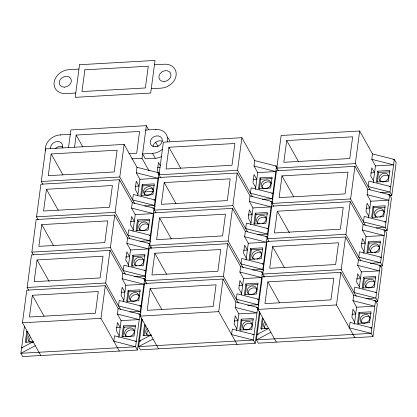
<?xml version="1.0" encoding="UTF-8"?>
<svg xmlns="http://www.w3.org/2000/svg" width="417" height="417" viewBox="0 0 417 417"><rect width="100%" height="100%" fill="white"/><g stroke="black" fill="none" stroke-linecap="round" stroke-linejoin="round"><path stroke-width="0.63" d="M40.803 355.534L22.44 322.805L26.787 290.19L105.298 285.728L118.152 308.637L117.432 314.074L121.102 320.616L118.866 337.416M28.716 290.268L27.147 287.475L31.494 254.86L110.005 250.398L122.859 273.307L122.134 278.738L125.809 285.285L123.656 301.47M33.423 254.938L31.854 252.144L36.196 219.53L114.711 215.068L127.566 237.977L126.841 243.408L130.516 249.955L128.28 266.755M38.129 219.608L36.56 216.814L40.902 184.199L119.418 179.737L132.272 202.641L131.548 208.078L135.223 214.625L132.987 231.425M42.836 184.278L41.267 181.484L45.609 148.869L124.125 144.402L136.979 167.311L136.255 172.747L139.93 179.294L137.772 195.474M24.473 326.11L20.85 353.288L22.685 356.561L137.438 350.035L141.697 318.062M28.038 331.301L26.766 331.374L25.317 342.248L32.948 341.815M32.344 295.272L29.445 317.014L95.399 313.261L98.292 291.519L32.344 295.272L44.103 316.227M37.05 259.942L34.152 281.683L100.106 277.93L102.999 256.189L37.05 259.942L49.128 281.465M41.757 224.607L38.859 246.353L104.808 242.6L107.706 220.859L41.757 224.607L53.517 245.566M46.464 189.276L43.566 211.018L109.515 207.27L112.413 185.529L46.464 189.276L58.224 210.236M51.171 153.946L48.273 175.687L114.222 171.94L117.12 150.198L51.171 153.946L62.931 174.905M26.224 342.279L27.501 332.683L26.766 331.374M68.513 147.524L70.854 129.958L146.351 125.663L148.577 129.63M74.554 147.201L76.17 135.051L139.586 131.444L136.687 153.185L128.926 153.628M119.319 351.067L100.956 318.343L105.298 285.728M120.659 309.737L105.663 283.007L110.005 250.398M125.366 274.407L110.369 247.677L114.711 215.068M129.765 238.529L115.076 212.347L119.418 179.737M134.78 203.741L119.778 177.017L124.125 144.402M148.999 170.741L142.004 158.278L146.351 125.663M123.401 325.88L121.952 336.754L134.029 336.066L135.478 325.192L123.401 325.88L124.13 327.189L122.853 336.78M128.108 290.55L126.659 301.423L138.736 300.735L140.185 289.862L128.108 290.55L128.837 291.858L127.56 301.449M132.809 255.22L131.365 266.088L143.443 265.405L144.892 254.532L132.809 255.22L133.544 256.528L132.267 266.119M137.516 219.889L136.072 230.757L148.15 230.069L149.599 219.201L137.516 219.889L138.251 221.198L136.974 230.789M142.223 184.559L140.779 195.427L152.857 194.739L154.306 183.871L142.223 184.559L142.958 185.867L141.598 196.099M158.575 348.836L140.211 316.107L144.553 283.497L223.069 279.03L235.923 301.939L235.198 307.376L238.873 313.918L236.637 330.723M146.487 283.57L144.918 280.777L149.26 248.162L227.776 243.7L240.63 266.609L239.905 272.046L243.58 278.587L241.422 294.772M151.194 248.24L149.625 245.446L153.967 212.832L232.483 208.37L245.337 231.279L244.612 236.71L248.287 243.257L246.051 260.057M155.901 212.91L154.332 210.116L158.674 177.501L237.19 173.039L250.044 195.948L249.319 201.38L252.994 207.927L250.758 224.727M160.608 177.579L159.039 174.786L163.381 142.171L241.896 137.709L254.751 160.613L254.026 166.049L257.701 172.596L255.465 189.396M146.231 284.013L146.403 282.731M151.027 248.042L151.194 246.76M142.239 319.417L138.621 346.595L140.456 349.863L255.209 343.337L259.468 311.363M150.115 288.574L147.217 310.316L213.165 306.568L216.063 284.821L150.115 288.574L161.874 309.529M154.816 253.244L151.924 274.985L217.872 271.232L220.77 249.491L154.816 253.244L166.581 274.198M159.523 217.914L156.63 239.655L222.579 235.902L225.477 214.161L159.523 217.914L171.288 238.868M164.23 182.583L161.337 204.325L227.286 200.572L230.184 178.83L164.23 182.583L175.995 203.538M168.937 147.248L166.044 168.994L231.993 165.241L234.891 143.5L168.937 147.248L180.702 168.207M143.995 335.581L145.272 325.99L144.537 324.676L143.088 335.549L151.355 335.08M237.091 344.369L218.727 311.645L223.069 279.03M238.43 303.039L223.429 276.315L227.776 243.7M243.137 267.709L228.135 240.984L232.483 208.37M247.536 231.831L232.842 205.649L237.19 173.039M252.243 196.501L237.549 170.318L241.896 137.709M241.167 319.182L239.723 330.055L251.8 329.367L253.249 318.494L241.167 319.182L241.902 320.491L240.625 330.087M245.874 283.852L244.43 294.725L256.507 294.037L257.956 283.164L245.874 283.852L246.609 285.16L245.332 294.751M250.581 248.522L249.137 259.395L261.214 258.707L262.663 247.834L250.581 248.522L251.315 249.83L250.038 259.421M255.287 213.191L253.844 224.059L265.921 223.376L267.37 212.503L255.287 213.191L256.022 214.5L254.745 224.091M259.994 177.861L258.545 188.729L270.628 188.046L272.077 177.173L259.994 177.861L260.729 179.169L259.369 189.401M276.346 342.138L257.982 309.414L262.324 276.799L340.84 272.332L353.694 295.241L352.97 300.678L356.644 307.225L354.408 324.025M264.258 276.872L262.689 274.078L267.031 241.469L345.547 237.002L358.401 259.911L357.677 265.348L361.351 271.889L359.193 288.074M268.965 241.542L267.396 238.748L271.738 206.139L350.254 201.672L363.108 224.581L362.383 230.017L366.058 236.559L363.817 253.359M273.667 206.212L272.103 203.418L276.445 170.803L354.961 166.341L367.815 189.25L367.09 194.687L370.765 201.229L368.524 218.028M278.374 170.881L276.81 168.087L281.152 135.473L359.668 131.011L372.522 153.92L371.797 159.351L375.472 165.898L373.231 182.698M264.003 277.315L264.175 276.033M260.01 312.719L256.392 339.897L258.227 343.17L372.98 336.644L377.322 304.029L375.488 300.756L353.694 295.241M267.881 281.876L264.988 303.618L330.936 299.87L333.835 278.129L267.881 281.876L279.645 302.836M272.588 246.546L269.695 268.287L335.643 264.54L338.541 242.793L272.588 246.546L284.352 267.506M277.295 211.216L274.402 232.957L340.35 229.204L343.248 207.463L277.295 211.216L289.377 232.738M282.001 175.885L279.109 197.627L345.057 193.874L347.955 172.132L282.001 175.885L293.766 196.84M286.708 140.555L283.815 162.296L349.764 158.543L352.662 136.802L286.708 140.555L298.473 161.509M261.678 329.524L263.044 319.292L262.309 317.983L260.86 328.851L268.485 328.419M354.862 337.671L336.493 304.947L340.84 272.332M356.201 296.341L341.2 269.617L345.547 237.002M360.908 261.011L345.907 234.286L350.254 201.672M365.308 225.133L350.614 198.956L354.961 166.341M370.015 189.803L355.32 163.626L359.668 131.011M358.938 312.484L357.489 323.357L369.571 322.669L371.021 311.801L358.938 312.484L359.673 313.798L358.396 323.389M363.645 277.154L362.196 288.027L374.278 287.339L375.727 276.471L363.645 277.154L364.38 278.462L363.103 288.058M368.352 241.824L366.903 252.697L378.985 252.009L380.434 241.135L368.352 241.824L369.087 243.132L367.81 252.728M373.059 206.493L371.61 217.366L383.692 216.678L385.141 205.805L373.059 206.493L373.794 207.802L372.517 217.393M377.766 171.163L376.316 182.036L388.399 181.348L389.848 170.475L377.766 171.163L378.5 172.471L377.223 182.062M375.743 301.423L377.687 301.314L382.029 268.699L380.195 265.426L358.401 259.911M379.804 266.129L382.394 265.978L386.736 233.369L384.901 230.095L363.108 224.581M384.51 230.799L387.101 230.648L391.443 198.039L389.608 194.765L367.815 189.25M389.864 195.427L391.803 195.318L396.15 162.703L394.315 159.435L372.522 153.92M33.24 341.737L21.575 347.856L22.867 347.778M35.294 345.714L20.85 353.288L135.603 346.762L137.438 350.035M151.011 335.039L139.346 341.158L140.638 341.085M153.065 339.016L138.621 346.595L253.369 340.069L255.209 343.337M268.783 328.341L257.117 334.46L258.41 334.387M270.836 332.318L256.392 339.897L371.14 333.371L372.98 336.644M78.964 69.081L68.998 69.644A13.98 11.28 -29.3 0 0 54.121 82.358A13.98 11.28 -29.3 0 0 65.813 93.564L75.779 92.996M154.462 64.786L164.423 64.218A13.98 11.28 -29.3 0 1 176.12 75.425A13.98 11.28 -29.3 0 1 161.238 88.138L151.272 88.701M45.505 150.85A13.98 11.28 -29.3 0 1 60.309 134.873L70.275 134.305L70.447 134.613M167.233 141.728A13.98 11.28 -29.3 0 0 155.734 129.447L145.773 130.01L145.945 130.318M162.411 149.328A13.98 11.28 -29.3 0 1 152.549 153.362L142.583 153.93L145.34 158.841L155.306 158.272A13.98 11.28 -29.3 0 0 161.582 156.589M131.683 158.867L142.004 158.278M157.626 167.556L160.039 167.415M157.48 172.899L158.773 172.826L159.383 173.92M275.251 166.206L276.544 166.128L277.154 167.222M393.017 159.508L394.315 159.435L389.968 192.044L391.803 195.318M41.267 181.484L119.778 177.017M159.039 174.786L237.549 170.318M276.81 168.087L355.32 163.626M139.93 179.294L158.048 178.262L136.255 172.747M257.701 172.596L275.819 171.564L254.026 166.049M375.472 165.898L393.591 164.866L371.797 159.351M135.254 186.3L139.023 186.086L136.27 181.176L135.186 189.334L137.938 194.239M142.958 185.867L154.405 185.216M253.025 179.607L256.794 179.388L254.042 174.483L252.952 182.636L255.71 187.546M260.729 179.169L272.176 178.518M370.796 172.909L374.565 172.695L371.813 167.785L370.723 175.938L373.481 180.848M378.5 172.471L389.942 171.82M144.24 191.919L153.274 191.408M153.857 200.077L155.15 200.004L133.362 194.489L132.637 199.925L154.426 205.44L155.041 206.53M271.629 193.384L272.921 193.306L251.133 187.791L250.408 193.227L272.197 198.742L272.812 199.832M389.4 186.686L390.693 186.613L368.899 181.098L368.18 186.529L389.968 192.044L380.262 192.597M144.72 205.993L154.426 205.44L158.773 172.826L136.979 167.311M262.491 199.295L272.197 198.742L276.544 166.128L254.751 160.613M152.773 208.234L154.066 208.156L154.676 209.251M270.544 201.536L271.837 201.463L272.447 202.553M388.31 194.838L389.608 194.765L385.261 227.374L387.101 230.648M36.56 216.814L115.076 212.347M154.332 210.116L232.842 205.649M272.103 203.418L350.614 198.956M135.223 214.625L153.341 213.593L131.548 208.078M252.994 207.927L271.113 206.895L249.319 201.38M370.765 201.229L388.884 200.202L367.09 194.687M130.547 221.63L134.316 221.417L131.564 216.512L130.479 224.664L133.231 229.574M138.251 221.198L149.698 220.546M248.318 214.937L252.087 214.724L249.335 209.814L248.245 217.966L251.003 222.876M256.022 214.5L267.469 213.848M366.09 208.239L369.858 208.026L367.106 203.115L366.017 211.268L368.774 216.178M373.794 207.802L385.24 207.15M149.15 235.407L150.443 235.334L128.655 229.819L127.93 235.256L149.719 240.771L150.334 241.86M266.922 228.714L268.214 228.641L246.426 223.126L245.702 228.558L267.49 234.073L268.105 235.167M384.693 222.016L385.986 221.943L364.192 216.428L363.473 221.86L385.261 227.374L376.202 227.891M140.013 241.323L149.719 240.771L154.066 208.156L132.272 202.641M257.784 234.625L267.49 234.073L271.837 201.463L250.044 195.948M148.066 243.564L149.359 243.492L149.969 244.581M265.837 236.866L267.13 236.793L268.048 238.43M383.604 230.168L384.901 230.095L380.554 262.71L382.394 265.978M31.854 252.144L110.369 247.677M149.625 245.446L228.135 240.984M267.396 238.748L345.907 234.286M130.516 249.955L148.634 248.923L126.841 243.408M248.287 243.257L266.406 242.225L244.612 236.71M366.058 236.559L384.177 235.532L362.383 230.017M125.84 256.966L129.609 256.747L126.857 251.842L125.772 259.994L128.525 264.904M133.544 256.528L144.991 255.876M243.611 250.268L247.38 250.054L244.628 245.144L243.538 253.296L246.296 258.206M251.315 249.83L262.762 249.178M361.383 243.57L365.151 243.356L362.399 238.446L361.31 246.598L364.067 251.508M369.087 243.132L380.533 242.48M144.444 270.742L145.736 270.664L123.948 265.149L123.224 270.586L145.012 276.101L145.627 277.196M262.215 264.044L263.508 263.971L241.719 258.457L240.995 263.888L262.783 269.403L263.398 270.497M379.986 257.346L381.279 257.273L359.49 251.759L358.766 257.195L380.554 262.71L370.202 263.299M134.66 276.69L145.012 276.101L149.359 243.492L127.566 237.977M252.431 269.992L262.783 269.403L267.13 236.793L245.337 231.279M143.359 278.895L144.652 278.822L145.262 279.911M261.131 272.197L262.423 272.124L263.033 273.213M378.897 265.499L380.195 265.426L375.847 298.04L377.687 301.314M144.261 279.52L145.559 279.447M27.147 287.475L105.663 283.007M144.918 280.777L223.429 276.315M262.689 274.078L341.2 269.617M125.809 285.285L143.928 284.253L122.134 278.738M243.58 278.587L261.699 277.56L239.905 272.046M361.351 271.889L379.47 270.862L357.677 265.348M121.133 292.296L124.902 292.082L122.15 287.172L121.066 295.325L123.818 300.235M128.837 291.858L140.284 291.207M238.905 285.598L242.673 285.384L239.921 280.474L238.832 288.627L241.589 293.537M246.609 285.16L258.055 284.509M356.676 278.9L360.444 278.686L357.692 273.776L356.603 281.928L359.36 286.839M364.38 278.462L375.826 277.816M139.737 306.073L141.029 306L119.241 300.485L118.517 305.916L140.31 311.431L140.92 312.526M257.508 299.375L258.801 299.302L237.012 293.787L236.288 299.224L258.076 304.738L258.691 305.828M375.279 292.677L376.572 292.604L354.784 287.089L354.059 292.526L375.847 298.04L366.142 298.593M129.953 312.02L140.31 311.431L144.652 278.822L122.859 273.307M247.724 305.322L258.076 304.738L262.423 272.124L240.63 266.609M138.653 314.225L139.945 314.152L140.555 315.242M256.424 307.527L257.716 307.454L258.326 308.544M374.195 300.829L375.488 300.756L371.14 333.371L349.352 327.856L350.077 322.419L371.865 327.934L370.572 328.007M22.44 322.805L100.956 318.343M140.211 316.107L218.727 311.645M257.982 309.414L336.493 304.947M121.102 320.616L139.221 319.589L117.432 314.074M238.873 313.918L256.992 312.891L235.198 307.376M356.644 307.225L374.763 306.193L352.97 300.678M116.432 327.626L120.2 327.413L117.443 322.503L116.359 330.655L119.111 335.565M124.13 327.189L135.577 326.537M234.198 320.928L237.966 320.715L235.214 315.805L234.13 323.957L236.882 328.867M241.902 320.491L253.348 319.844M351.969 314.23L355.737 314.017L352.985 309.106L351.896 317.259L354.653 322.169M359.673 313.798L371.12 313.146M135.03 341.403L136.323 341.33L114.534 335.815L113.81 341.247L135.603 346.762L139.945 314.152L118.152 308.637M252.801 334.705L254.094 334.632L232.305 329.117L231.581 334.554L253.369 340.069L257.716 307.454L235.923 301.939M155.734 129.447L155.906 129.755M155.567 142.093L158.111 146.622M160.331 165.711L158.496 162.437L157.407 170.589L159.242 173.863M152.549 153.362L155.306 158.272M76.17 135.051L82.847 146.946M60.309 134.873L60.481 135.181M50.598 148.775A6.354 5.129 -29.3 0 1 57.327 141.514A6.354 5.129 -29.3 0 1 62.211 148.118M55.127 148.702A6.354 5.129 -29.3 0 1 62.774 146.873M167.42 137.323A13.98 11.28 -29.3 0 1 169.839 141.207M152.971 146.534A6.354 5.129 -29.3 0 1 162.427 141.207M144.673 194.775A5.082 4.102 -29.3 0 1 147.206 189.438A5.082 4.102 -29.3 0 1 153.206 189.652M140.112 230.492A5.082 4.102 -29.3 0 1 142.51 224.763A5.082 4.102 -29.3 0 1 148.786 225.3M135.259 265.441A5.082 4.102 -29.3 0 1 138.022 259.968A5.082 4.102 -29.3 0 1 144.079 260.63M136.974 265.874A5.082 4.102 -29.3 0 1 135.363 259.212A5.082 4.102 -29.3 0 1 143.276 259.103A5.082 4.102 -29.3 0 1 139.174 265.848M130.552 300.772A5.082 4.102 -29.3 0 1 133.091 295.429A5.082 4.102 -29.3 0 1 139.085 295.648M29.211 341.596A5.082 4.102 -29.3 0 1 30.53 337.212M33.125 342.003A5.082 4.102 -29.3 0 1 28.273 340.043A5.082 4.102 -29.3 0 1 29.81 334.898M125.991 336.488A5.082 4.102 -29.3 0 1 128.165 330.895A5.082 4.102 -29.3 0 1 134.378 330.978M262.59 188.463A5.082 4.102 -29.3 0 1 264.988 182.735A5.082 4.102 -29.3 0 1 271.264 183.272M257.737 223.413A5.082 4.102 -29.3 0 1 260.271 218.07A5.082 4.102 -29.3 0 1 266.265 218.284M259.89 223.919A5.082 4.102 -29.3 0 1 257.529 217.544A5.082 4.102 -29.3 0 1 265.54 216.746A5.082 4.102 -29.3 0 1 262.111 223.694M253.03 258.743A5.082 4.102 -29.3 0 1 255.564 253.4A5.082 4.102 -29.3 0 1 261.558 253.619M254.745 259.181A5.082 4.102 -29.3 0 1 253.129 252.514A5.082 4.102 -29.3 0 1 261.047 252.405A5.082 4.102 -29.3 0 1 256.94 259.15M248.224 293.677A5.082 4.102 -29.3 0 1 251.31 288.486A5.082 4.102 -29.3 0 1 257.143 289.262M146.883 334.502A5.082 4.102 -29.3 0 1 148.681 330.165M151.361 335.185A5.082 4.102 -29.3 0 1 146.127 333.522A5.082 4.102 -29.3 0 1 147.582 328.2M243.617 329.404A5.082 4.102 -29.3 0 1 246.155 324.066A5.082 4.102 -29.3 0 1 252.149 324.28M380.361 181.77A5.082 4.102 -29.3 0 1 382.535 176.177A5.082 4.102 -29.3 0 1 388.743 176.261M375.654 217.101A5.082 4.102 -29.3 0 1 378.052 211.372A5.082 4.102 -29.3 0 1 384.328 211.904M377.223 217.153A5.082 4.102 -29.3 0 1 375.503 210.606A5.082 4.102 -29.3 0 1 383.385 210.158A5.082 4.102 -29.3 0 1 379.882 217.002M370.802 252.045A5.082 4.102 -29.3 0 1 373.335 246.708A5.082 4.102 -29.3 0 1 379.329 246.921M372.517 252.483A5.082 4.102 -29.3 0 1 371.01 245.707A5.082 4.102 -29.3 0 1 378.938 245.936A5.082 4.102 -29.3 0 1 374.263 252.53M366.095 287.376A5.082 4.102 -29.3 0 1 368.628 282.038A5.082 4.102 -29.3 0 1 374.622 282.252M264.753 328.2A5.082 4.102 -29.3 0 1 266.072 323.816M268.668 328.606A5.082 4.102 -29.3 0 1 263.909 326.839A5.082 4.102 -29.3 0 1 264.972 321.856M361.534 323.092A5.082 4.102 -29.3 0 1 363.932 317.363A5.082 4.102 -29.3 0 1 370.207 317.895M79.543 64.729L75.201 97.343L150.693 93.054L155.041 60.439L79.543 64.729M84.86 69.821L81.961 91.563L145.377 87.961L148.275 66.214L84.86 69.821M155.254 146.732A6.354 5.129 -29.3 0 0 161.952 138.48A6.354 5.129 -29.3 0 0 151.564 138.642A6.354 5.129 -29.3 0 0 155.254 146.732M164.079 81.497A6.354 5.129 -29.3 0 0 170.595 73.152A6.354 5.129 -29.3 0 0 160.164 73.522A6.354 5.129 -29.3 0 0 164.079 81.497M64.426 87.169A6.354 5.129 -29.3 0 0 70.942 78.818A6.354 5.129 -29.3 0 0 60.512 79.188A6.354 5.129 -29.3 0 0 64.426 87.169M147.472 195.312A5.082 4.102 -29.3 0 0 152.836 188.719A5.082 4.102 -29.3 0 0 144.522 188.844A5.082 4.102 -29.3 0 0 147.472 195.312M142.765 230.648A5.082 4.102 -29.3 0 0 148.129 224.049A5.082 4.102 -29.3 0 0 139.815 224.174A5.082 4.102 -29.3 0 0 142.765 230.648M133.351 301.309A5.082 4.102 -29.3 0 0 138.715 294.71A5.082 4.102 -29.3 0 0 130.401 294.835A5.082 4.102 -29.3 0 0 133.351 301.309M128.644 336.639A5.082 4.102 -29.3 0 0 134.008 330.04A5.082 4.102 -29.3 0 0 125.694 330.165A5.082 4.102 -29.3 0 0 128.644 336.639M265.243 188.62A5.082 4.102 -29.3 0 0 270.602 182.02A5.082 4.102 -29.3 0 0 262.293 182.146A5.082 4.102 -29.3 0 0 265.243 188.62M251.123 294.611A5.082 4.102 -29.3 0 0 256.486 288.011A5.082 4.102 -29.3 0 0 248.172 288.137A5.082 4.102 -29.3 0 0 251.123 294.611M246.416 329.941A5.082 4.102 -29.3 0 0 251.779 323.342A5.082 4.102 -29.3 0 0 243.465 323.467A5.082 4.102 -29.3 0 0 246.416 329.941M383.014 181.921A5.082 4.102 -29.3 0 0 388.373 175.322A5.082 4.102 -29.3 0 0 380.059 175.448A5.082 4.102 -29.3 0 0 383.014 181.921M368.894 287.912A5.082 4.102 -29.3 0 0 374.252 281.313A5.082 4.102 -29.3 0 0 365.944 281.444A5.082 4.102 -29.3 0 0 368.894 287.912M364.187 323.243A5.082 4.102 -29.3 0 0 369.545 316.644A5.082 4.102 -29.3 0 0 361.237 316.774A5.082 4.102 -29.3 0 0 364.187 323.243"/></g></svg>
